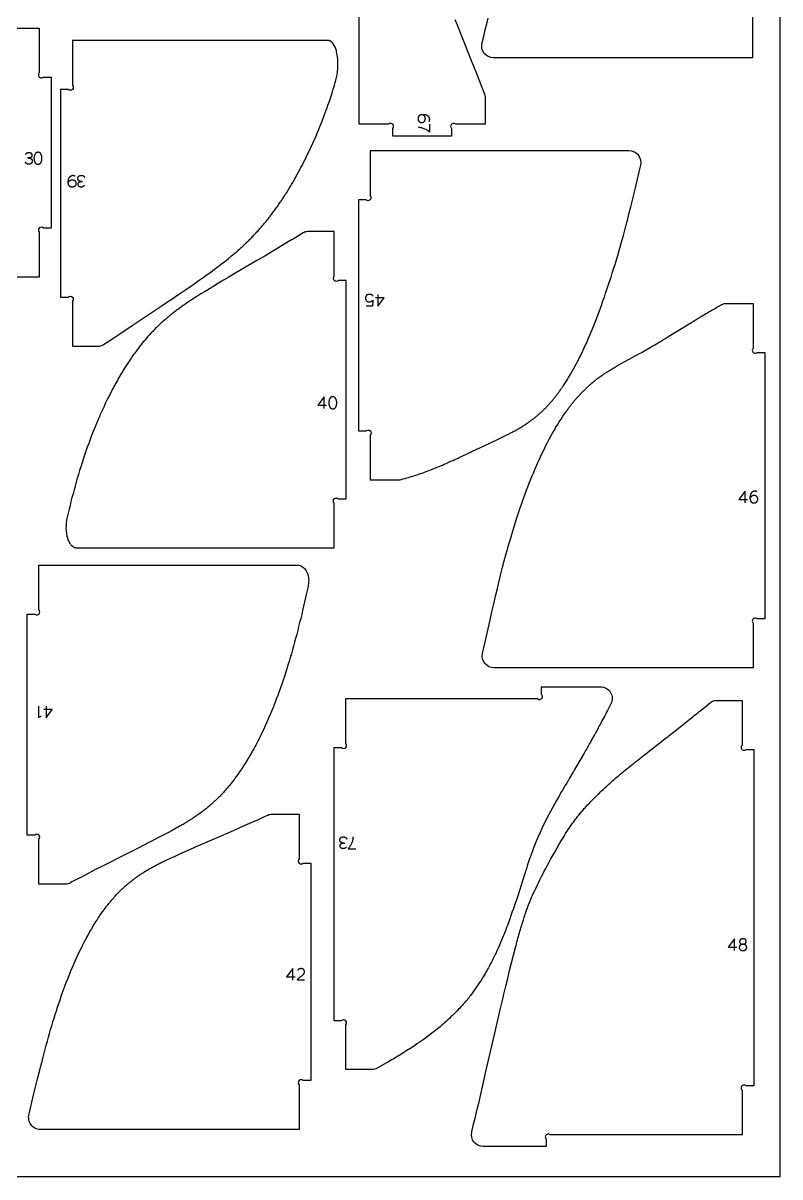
# Model space of a CAD drawing. Header units: millimetres. Extents: x 129 to 4060, y -1224 to 1216.
# Drawn here: x 576 to 1349, y -1224 to -46 of the extents above; entities that cross this region are included whole.
import ezdxf

# ---------------------------------------------------------------- set-up
doc = ezdxf.new("R2010")
doc.units = ezdxf.units.MM
for name, color, linetype, true_color in [('cnc kesim', 30, 'Continuous', 0xff7300), ('Layer 01', 18, 'Continuous', 0x000000), ('çizim', 5, 'Continuous', 0x0500ff)]:
    doc.layers.add(name, color=color, linetype=linetype, true_color=true_color)

msp = doc.modelspace()

# ---------------------------------------------------------------- linework, layer by layer
at = {"layer": 'cnc kesim'}
for points in [[(1016.8, -42.7), (1019.1, -48.3), (1021.5, -54.3), (1024, -60.6), (1028.1, -70.8), (1032.9, -82.9), (1039, -98.1), (1046.9, -118.1, -0.09475), (1047.7, -122.4), (1047.7, -149.8), (1017.7, -149.8, 1), (1013.4, -154.1), (1013.4, -161.8), (953.4, -161.8), (953.4, -154.1, 1), (949.2, -149.8), (919.2, -149.8), (919.2, 45.9, 1)], [(1320.7, -36.2), (1320.7, -81.9), (1056.2, -81.9, -0.230257), (1046.8, -77.4, -0.229891), (1044.6, -67.1), (1044.7, -66.4), (1046.4, -59.8), (1047.9, -53.4), (1049.5, -47.2), (1051, -41.3)], [(565, -51.6), (592.4, -51.6), (592.4, -97.4, 1), (596.6, -101.6), (604.4, -101.6), (604.4, -255.8), (596.6, -255.8, 1), (592.4, -260), (592.4, -305.8), (334.9, -305.8, -0.132575)]]:
    msp.add_lwpolyline(points, format="xyb", dxfattribs=at)
for points in [[(622, -326.2, -1), (626.2, -330.4), (626.2, -376.2), (653.6, -376.2, 0.150876), (658.1, -374.7), (661.7, -372.3), (668.4, -367.8), (674.6, -363.7), (687.2, -355.2), (705.5, -343.1), (716.9, -335.5), (722.4, -331.8), (728.8, -327.5), (732.9, -324.7), (737.8, -321.4), (742.6, -318.1), (747.2, -315), (751.6, -311.9), (755.8, -309), (759.9, -306.1), (763.8, -303.3), (767.6, -300.6), (771.3, -297.8), (775, -295.1), (778.5, -292.4), (782, -289.7), (785.4, -287), (788.8, -284.2), (790.5, -282.8), (792.2, -281.4, 0.003826), (795.5, -278.5, 0.004064), (798.7, -275.6, 0.00428), (802, -272.6, 0.004469), (805.2, -269.5, 0.004626), (808.4, -266.4, 0.004751), (811.5, -263.1, 0.004843), (814.7, -259.7, 0.004902), (817.8, -256.2, 0.004929), (820.9, -252.6, 0.004924), (824.1, -248.9, 0.00557), (827.1, -245), (827.6, -244.4, 0.004075), (830.2, -241, 0.004567), (833.3, -236.8, 0.004364), (836.3, -232.6, 0.004171), (839.3, -228.2, 0.003989), (842.2, -223.8, 0.00585), (845.1, -219.3), (847.9, -214.7, 0.003522), (850.6, -210.2, 0.003391), (853.3, -205.6, 0.003271), (855.9, -200.9, 0.003161), (858.4, -196.3, 0.00306), (860.8, -191.7, 0.005851), (863.2, -187.1), (865.4, -182.6), (866.1, -181.1), (867.6, -178), (869.8, -173.5), (871.8, -169), (873.8, -164.6), (875.7, -160.2), (876, -159.4), (877.5, -155.8), (879.3, -151.5), (881, -147.2), (882.6, -142.9), (884.2, -138.7), (885.8, -134.5), (886, -134), (887.2, -130.4), (888.7, -126.2), (890, -122.1), (891.4, -118.1), (892.7, -114), (893.9, -110), (894.7, -107.3, 0.040137), (896.9, -96.6, 0.019578), (897.4, -91.1, 0.01846), (897.4, -85.7, 0.042579), (896.4, -77.1, 0.017345), (895.8, -74.6, 0.085554), (892.6, -67.7), (892.4, -67.4), (892.2, -67.2), (892.1, -67), (892, -66.9), (891.8, -66.7), (891.7, -66.5), (891.5, -66.4), (891.4, -66.2), (891.2, -66.1), (891, -65.9), (890.9, -65.8), (890.7, -65.6), (890.5, -65.5), (890.4, -65.4), (890.2, -65.3), (890, -65.1), (889.8, -65), (889.6, -64.9), (889.4, -64.8), (889.3, -64.7), (889.2, -64.7), (889.1, -64.6), (889, -64.6), (888.9, -64.6), (888.7, -64.5), (888.6, -64.5), (888.5, -64.4), (888.4, -64.4), (888.3, -64.4), (888.2, -64.4), (888.1, -64.3), (888, -64.3), (887.9, -64.3), (887.8, -64.3), (887.7, -64.2), (887.6, -64.2), (887.5, -64.2), (887.4, -64.2), (887.2, -64.2), (887.1, -64.2), (887, -64.2), (886.9, -64.2), (626.2, -64.2), (626.2, -109.9, -1), (622, -114.2), (614.2, -114.2), (614.2, -326.2)], [(964.2, -511.8, 0.008504), (971.2, -509.8), (972.5, -509.3, 0.005742), (978.4, -507.5, 0.00654), (985, -505.2), (985.7, -504.9, 0.00596), (993.1, -502.2), (1000.5, -499.2, 0.004897), (1007.8, -496.1), (1009.4, -495.4, 0.002476), (1015, -492.9, 0.004081), (1022, -489.7), (1028.7, -486.6), (1035, -483.6), (1051.8, -475.6), (1061.1, -471.2), (1065.2, -469.2), (1069.2, -467.3), (1072.9, -465.4, 0.004163), (1076.5, -463.5, 0.004884), (1079.9, -461.7, 0.005514), (1083.1, -459.8, 0.006041), (1086.2, -457.9, 0.006464), (1089.2, -456, 0.006778), (1092.1, -454, 0.00702), (1094.6, -452.2), (1094.9, -452, 0.007106), (1097.6, -450, 0.007138), (1100.3, -447.8, 0.007091), (1102.8, -445.6, 0.006979), (1105.3, -443.4, 0.00681), (1107.8, -441, 0.006598), (1110.2, -438.6, 0.006352), (1112.5, -436.1, 0.006083), (1114.8, -433.6, 0.005802), (1117, -431, 0.005516), (1119.1, -428.3, 0.005233), (1121.3, -425.6, 0.004957), (1123.3, -422.8, 0.00469), (1125.3, -420, 0.008624), (1127.3, -417.2), (1129.2, -414.3), (1131.1, -411.4), (1131.7, -410.4), (1132.9, -408.4), (1134.7, -405.4), (1136.4, -402.5), (1138.1, -399.5), (1139.8, -396.4), (1141.4, -393.4), (1143, -390.3), (1144.5, -387.3), (1146, -384.2), (1147.5, -381), (1149, -377.9), (1150.4, -374.8), (1150.8, -374), (1151.9, -371.6), (1153.3, -368.3), (1154.7, -365.1), (1156, -361.8), (1157.4, -358.5), (1158.7, -355.1), (1160.1, -351.7), (1161.4, -348.3), (1162.8, -344.7), (1164.1, -341.2), (1165.5, -337.5), (1166.8, -333.8), (1168.1, -330.1), (1169.5, -326.2), (1170.8, -322.3), (1172.2, -318.3), (1173.5, -314.3), (1174.9, -310.2), (1176.3, -306), (1177.6, -301.7), (1179, -297.4), (1180.4, -292.9), (1181.8, -288.3), (1183.2, -283.6), (1184.6, -278.8), (1186, -273.8), (1187.5, -268.7), (1188.9, -263.4), (1190.1, -259.2), (1190.4, -257.9), (1191.9, -252.3), (1193.5, -246.4), (1195, -240.3), (1196.6, -234), (1198.3, -227.4), (1199.9, -220.6), (1200.1, -220.1), (1201.7, -213.4), (1203.4, -205.9), (1205.2, -198.2), (1206.7, -191.6, 0.481569), (1195, -176.9), (930.4, -176.9), (930.4, -222.7, -1), (926.1, -226.9), (918.4, -226.9), (918.4, -462.9), (926.1, -462.9, -1), (930.4, -467.1), (930.4, -512.9), (959, -512.9, 0.065732), (961.1, -512.6)], [(898, -309.3, -1), (893.7, -305.1), (893.7, -259.3), (866.4, -259.3, 0.139836), (861.9, -260.7), (857.1, -263.6), (851.6, -267), (850.1, -267.8), (843.2, -272), (836.2, -276.2), (829.4, -280.3), (822.7, -284.3), (814.7, -289), (791.6, -302.5), (786, -305.8), (780.7, -309), (775.6, -312), (770.7, -314.9), (766.1, -317.7), (761.7, -320.4), (757.5, -323), (753.4, -325.5), (749.5, -328), (745.7, -330.5, 0.003318), (742, -333, 0.003708), (738.4, -335.6, 0.004081), (734.9, -338.1, 0.007164), (731.4, -340.6), (728, -343.3, 0.005022), (724.7, -345.9, 0.005259), (721.5, -348.7, 0.00545), (718.3, -351.5, 0.005593), (715.1, -354.3, 0.005688), (712, -357.3, 0.005736), (709, -360.4, 0.00574), (706, -363.5, 0.005704), (703, -366.8, 0.005633), (700.1, -370.2, 0.005532), (697.2, -373.7, 0.009106), (694.4, -377.3), (691.6, -381, 0.004975), (688.8, -384.8, 0.004684), (686.1, -388.7, 0.004419), (683.4, -392.6, 0.004179), (680.8, -396.7, 0.003961), (678.2, -400.8, 0.003765), (675.8, -404.9, 0.003563), (673.3, -409), (673.3, -409.1, 0.003426), (671, -413.3, 0.00328), (668.7, -417.5, 0.006172), (666.4, -421.7), (664.3, -425.9), (662.2, -430.1), (660.1, -434.3), (658.2, -438.5), (656.2, -442.7), (654.4, -446.9), (653.8, -448.1), (652.6, -451), (650.8, -455.2), (649.1, -459.3), (647.5, -463.4), (645.9, -467.4), (644.4, -471.5), (644, -472.6), (642.9, -475.5), (641.4, -479.5), (640, -483.5), (638.7, -487.5), (637.4, -491.5), (636.1, -495.5), (634.8, -499.4), (633.6, -503.4), (632.4, -507.3), (631.2, -511.2), (630.1, -515.1), (629, -519.1), (627.9, -523), (626.9, -526.9), (625.8, -530.9), (624.8, -534.8), (623.8, -538.8), (622.8, -542.8), (621.9, -546.8), (620.9, -551, 0.028364), (620, -556.3, 0.030494), (619.7, -561.9, 0.081422), (621.5, -573.1), (621.6, -573.5), (621.7, -573.9), (621.9, -574.3), (622.1, -574.6), (622.2, -575), (622.4, -575.4), (622.6, -575.8), (622.8, -576.2), (623, -576.5), (623.2, -576.9), (623.4, -577.3), (623.7, -577.6), (623.9, -578), (624.2, -578.3), (624.4, -578.6), (624.7, -579), (625, -579.3), (625.1, -579.4), (625.3, -579.6), (625.4, -579.7), (625.6, -579.9), (625.7, -580), (625.9, -580.2), (626.1, -580.3), (626.2, -580.4), (626.4, -580.6), (626.6, -580.7), (626.7, -580.8), (626.9, -580.9), (627.1, -581.1), (627.3, -581.2), (627.5, -581.3), (627.7, -581.4), (627.9, -581.5), (628, -581.6), (628.2, -581.7), (628.4, -581.7), (628.6, -581.8), (628.8, -581.9), (629, -581.9), (629.3, -582), (629.5, -582), (629.7, -582.1), (629.9, -582.1), (630.1, -582.2), (630.3, -582.2), (630.5, -582.2), (630.8, -582.2), (631, -582.2), (893.7, -582.2), (893.7, -536.5, -1), (898, -532.2), (905.7, -532.2), (905.7, -309.3)], [(1056.8, -704.7, -0.481008), (1045.1, -690.1), (1051.8, -660.5), (1054.7, -647.6), (1056.6, -639.5), (1058.4, -631.5), (1060.3, -623.7), (1061.8, -617.5), (1062.1, -616.1), (1063.9, -608.8), (1065.6, -601.9), (1067.3, -595.5), (1068.9, -589.4), (1070.5, -583.8), (1071.7, -579.4), (1072, -578.4), (1073.5, -573.4), (1074.9, -568.5), (1076.3, -563.8), (1077.8, -559.3), (1079.1, -554.9), (1080.5, -550.6), (1081.6, -547.4), (1081.9, -546.5), (1083.3, -542.4), (1084.6, -538.5), (1086, -534.6), (1087.4, -530.8), (1088.7, -527.1), (1090.1, -523.4), (1091.5, -519.8), (1092.8, -516.3), (1094.2, -512.7), (1095.6, -509.2), (1097, -505.8), (1098.5, -502.3), (1099.9, -499), (1101.1, -496.2), (1101.3, -495.6), (1102.8, -492.4), (1104.3, -489.2), (1105.7, -486.1), (1107.2, -483), (1108.7, -480), (1110.2, -477), (1111.7, -474), (1113.3, -471.1), (1114.9, -468.1), (1116.5, -465.2), (1118.2, -462.3), (1119.9, -459.4), (1120.1, -459), (1121.6, -456.5), (1123.4, -453.6), (1125.3, -450.7), (1127.2, -447.9), (1129.1, -445), (1131.1, -442.2, -0.004416), (1133.2, -439.4, -0.004664), (1135.3, -436.6, -0.004924), (1137.5, -433.9, -0.00519), (1139.7, -431.2, -0.005457), (1142, -428.5, -0.005721), (1144.4, -425.9, -0.005977), (1146.8, -423.3, -0.006216), (1149.4, -420.8, -0.006426), (1151.9, -418.3, -0.006593), (1154.6, -415.9, -0.006703), (1157.2, -413.6), (1157.3, -413.6, -0.006732), (1160.1, -411.3, -0.006674), (1163, -409, -0.006511), (1166, -406.9, -0.006225), (1169.1, -404.7, -0.005801), (1172.4, -402.6, -0.005229), (1175.7, -400.5, -0.004502), (1179.3, -398.4, -0.006202), (1183, -396.2), (1206.1, -383.5, 0.002149), (1212.2, -380, 0.002284), (1218.9, -376.1), (1219, -376, 0.002294), (1226.7, -371.5, 0.002997), (1235.5, -366.2), (1256.1, -353.5, -0.002524), (1266.9, -346.9), (1267.6, -346.5, -0.006061), (1279, -339.7), (1279.3, -339.5, -0.008686), (1289.5, -333.9), (1290.4, -333.4, -0.127977), (1293.3, -332.7), (1321.5, -332.7), (1321.5, -378.4, 1), (1325.7, -382.7), (1333.5, -382.7), (1333.5, -654.7), (1325.7, -654.7, 1), (1321.5, -659), (1321.5, -704.7)], [(592, -879.7, 1), (587.8, -875.5), (580, -875.5), (580, -649.8), (587.8, -649.8, 1), (592, -645.6), (592, -599.8), (855.9, -599.8, -0.15565), (861.4, -601.6, -0.111744), (865.1, -605.8), (865.3, -606.2, -0.088008), (867.3, -612.6), (867.4, -613.1, -0.056755), (867.4, -618.9, -0.026745), (866.9, -621.7), (865.4, -628.5), (864.4, -633), (863.4, -637.4), (862.4, -641.7), (861.4, -646), (860.4, -650.2), (859.4, -654.4), (858.3, -658.5), (857.3, -662.6), (856.3, -666.6), (855.3, -670.6), (854.2, -674.6), (853.1, -678.6), (852.1, -682.5), (851, -686.4), (849.9, -690.3), (848.7, -694.2), (847.6, -698.1), (846.4, -702), (845.2, -705.8), (844, -709.7), (842.7, -713.5), (841.8, -716.2), (841.4, -717.4), (840.1, -721.3), (838.8, -725.1), (837.4, -729), (835.9, -732.8), (834.5, -736.7), (833, -740.6), (831.9, -743.2), (831.5, -744.5), (829.9, -748.3), (828.2, -752.2), (826.6, -756.1), (824.9, -760), (823.1, -764), (821.3, -767.9), (819.4, -771.8), (817.5, -775.7), (815.5, -779.6), (813.5, -783.5), (812.4, -785.4), (811.4, -787.4, -0.00344), (809.2, -791.2, -0.00362), (807, -795.1, -0.003822), (804.7, -798.9, -0.004047), (802.4, -802.6, -0.004298), (800, -806.4, -0.004579), (797.6, -810, -0.008479), (795.1, -813.6), (792.6, -817.1, -0.005486), (790, -820.5, -0.005692), (787.4, -823.9, -0.005886), (784.7, -827.1, -0.006061), (781.9, -830.3, -0.006215), (779.1, -833.3, -0.00634), (776.3, -836.3, -0.00643), (773.4, -839.1, -0.006479), (770.4, -841.9, -0.00648), (767.4, -844.6, -0.006428), (764.3, -847.2, -0.006318), (761.1, -849.8, -0.008952), (757.9, -852.2), (754.5, -854.6, -0.005601), (751.1, -857, -0.005236), (747.6, -859.3, -0.004813), (744, -861.6, -0.004338), (740.3, -863.9, -0.003821), (736.4, -866.1, -0.005974), (732.3, -868.4), (728.2, -870.7), (723.8, -873), (719.1, -875.5), (714.3, -878), (709.1, -880.7), (703.6, -883.4), (694.6, -888), (671.7, -899.6), (664.4, -903.3), (657, -907.1), (649.3, -911), (646.6, -912.4), (641.5, -915.1), (634.2, -918.9), (633.7, -919.2), (625.8, -923.3), (623.9, -924.4, -0.126441), (619.4, -925.5), (592, -925.5)], [(1101.2, -736.1, 1), (1105.4, -731.9), (1105.4, -724.1), (1165.5, -724.1, -0.131875), (1171.6, -725.7, -0.125212), (1175.8, -729.9, -0.125411), (1177.5, -735.5, -0.132757), (1176.2, -741.6), (1172.8, -748.2, -0.003567), (1165.1, -762.5), (1164.3, -764, -0.003862), (1156.5, -778.3), (1155.2, -780.6, -0.003483), (1148.8, -791.8), (1141.1, -805.1, -0.000555), (1132.8, -819.2, 0.001625), (1125.8, -831.1), (1122.7, -836.6, 0.018324), (1106.8, -866.4, 0.008572), (1102.4, -876.1, 0.012192), (1096.9, -889.4, 0.007638), (1093.5, -898.8, 0.00451), (1090.8, -906.9, 0.001601), (1088.3, -914.5), (1081, -937.4, -0.00179), (1078.3, -945.4, -0.002537), (1075.5, -953.5, -0.003471), (1072.6, -962, -0.004733), (1069.7, -969.7), (1069.3, -970.8, -0.006026), (1065.6, -980.2, -0.00763), (1061.3, -990.1, -0.009617), (1056.3, -1000.8, -0.012027), (1050.3, -1012.3, -0.015482), (1042.9, -1024.6, -0.020718), (1033.5, -1038.1, -0.007613), (1030.1, -1042.5, -0.019279), (1020.6, -1053.3, -0.020707), (1008, -1065.6, -0.009172), (1002.1, -1070.7, -0.019235), (984.5, -1084.3, -0.007225), (976, -1090.1), (972.4, -1092.5, -0.007222), (960, -1100.3, -0.005309), (947.6, -1107.7), (937.5, -1113.5, -0.134733), (932.5, -1114.9), (905.4, -1114.9), (905.4, -1069.2, 1), (901.2, -1064.9), (893.4, -1064.9), (893.4, -786.1), (901.2, -786.1, 1), (905.4, -781.9), (905.4, -736.1)], [(1045.7, -1193.4, -0.486068), (1034.1, -1178.6), (1034.2, -1178.1), (1036, -1170.5), (1037.8, -1162.9), (1039.7, -1155.3), (1041.5, -1147.7), (1043.2, -1140), (1045, -1132.4), (1048.6, -1116.9), (1057.6, -1077.8), (1060.3, -1065.7), (1063.1, -1053.8), (1065, -1045.8), (1066.9, -1037.8), (1068.8, -1029.8), (1070.8, -1021.8), (1072.7, -1013.8), (1074.7, -1005.8), (1076.7, -997.9), (1078.8, -990.2, -0.003631), (1080.8, -982.6, -0.002615), (1082.8, -975.3, -0.003229), (1084.8, -968.4, -0.003869), (1086.8, -962, -0.004502), (1088.7, -956.2), (1090.5, -951, -0.007561), (1092.1, -946.5, -0.005534), (1093.7, -942.6, -0.005215), (1095.2, -939, -0.004274), (1096.6, -935.8), (1098, -932.8), (1099.4, -929.8), (1100.8, -927), (1102.2, -924.1), (1103.6, -921.2), (1105.1, -918.3), (1106.6, -915.4), (1108.1, -912.4), (1109.7, -909.4), (1111.4, -906.3), (1113.1, -903.1), (1114.9, -899.8), (1116.8, -896.4), (1118.8, -892.8), (1120.9, -889.2), (1123.1, -885.3), (1125.5, -881.3, -0.005173), (1128, -877.2, -0.00409), (1130.6, -872.9, -0.005287), (1133.4, -868.5, -0.006681), (1136.3, -864.2, -0.007988), (1139.4, -860.1, -0.008253), (1142.5, -856, -0.008151), (1145.7, -852.2), (1145.8, -852, -0.006485), (1149, -848.4, -0.004549), (1152.4, -844.7, -0.004295), (1156.1, -840.8, -0.004019), (1160.1, -836.7, -0.004337), (1164.4, -832.5, -0.004513), (1169, -828.1, -0.004589), (1174.1, -823.5, -0.004599), (1179.6, -818.6, -0.004314), (1185.4, -813.6), (1185.6, -813.4, -0.004181), (1192.3, -807.9, -0.002684), (1199.8, -801.9, -0.001443), (1207.5, -795.9), (1231.2, -777.3, 0.001145), (1243.2, -767.9), (1255.5, -758.1, 0.001894), (1267.9, -748.1), (1277.9, -740, -0.12705), (1281.9, -738.1, -0.052571), (1283.2, -738), (1310.1, -738), (1310.1, -783.7, 1), (1314.3, -788), (1322.1, -788), (1322.1, -1131.4), (1314.3, -1131.4, 1), (1310.1, -1135.7), (1310.1, -1181.4), (1114.3, -1181.4, 1), (1110.1, -1185.7), (1110.1, -1193.4)], [(593.5, -1176.1, -0.126379), (588, -1174.7, -0.111936), (584, -1171.2), (583.8, -1170.9, -0.099279), (581.8, -1166.1, -0.109506), (582, -1159.9), (585.9, -1143.7), (588.3, -1133.8), (590.7, -1124.4), (592.9, -1115.3), (594.1, -1110.9), (595.2, -1106.5), (596.3, -1102.3), (597.4, -1098.1), (598.5, -1093.9), (599.6, -1089.8), (600.7, -1085.8), (601.8, -1081.8), (602.9, -1077.9), (604, -1074), (605.2, -1070.1), (606.3, -1066.2), (607.5, -1062.4), (608.7, -1058.6), (609.9, -1054.8), (611.1, -1051.1), (612.3, -1047.3), (613.6, -1043.6), (614.9, -1039.9), (616.2, -1036.2), (617.5, -1032.4), (617.8, -1031.7), (618.9, -1028.7), (620.3, -1025.1), (621.8, -1021.4), (623.3, -1017.7), (624.8, -1014), (626.3, -1010.3), (627.9, -1006.6), (629.5, -1003), (631.2, -999.3), (632.9, -995.6), (634.7, -992), (636.5, -988.3), (637.3, -986.7), (638.4, -984.7), (640.3, -981.1), (642.2, -977.5), (644.2, -973.9, -0.003695), (646.3, -970.3, -0.003917), (648.4, -966.8, -0.004167), (650.5, -963.4, -0.004446), (652.7, -960, -0.007796), (655, -956.6), (657.3, -953.3, -0.005381), (659.7, -950.1, -0.00563), (662.1, -946.9, -0.005873), (664.6, -943.9, -0.006106), (667.1, -940.9, -0.006322), (669.7, -938, -0.006518), (672.3, -935.2, -0.006689), (675, -932.4, -0.006827), (677.8, -929.8, -0.006926), (680.6, -927.2, -0.006977), (683.5, -924.7, -0.006975), (686.5, -922.3, -0.006916), (689.6, -919.9, -0.008311), (692.7, -917.6), (693.5, -917.1, -0.005068), (695.9, -915.4, -0.006368), (699.3, -913.3, -0.006046), (702.7, -911.2, -0.005648), (706.3, -909.1, -0.005175), (710, -907.1, -0.004632), (713.8, -905.1, -0.004023), (717.8, -903, -0.005995), (722, -901), (726.4, -898.9), (731.1, -896.8), (736, -894.5), (741.3, -892.2), (747, -889.7), (755.1, -886.1), (766.1, -881.3), (780.7, -875), (790.8, -870.6), (796.7, -868), (805.1, -864.3), (813.6, -860.5), (815.5, -859.7), (822.3, -856.6), (825.9, -855, -0.107917), (830.3, -854), (857.7, -854), (857.7, -899.8, 1), (862, -904), (869.7, -904), (869.7, -1126.1), (862, -1126.1, 1), (857.7, -1130.4), (857.7, -1176.1)]]:
    msp.add_lwpolyline(points, format="xyb", close=True, dxfattribs=at)
at = {"layer": 'Layer 01'}
msp.add_lwpolyline([(128.8, 1215.6), (1348.8, 1215.6), (1348.8, -1224.4), (128.8, -1224.4)], close=True, dxfattribs=at)
at = {"layer": 'çizim'}
for p, q in [((944.6, -326.8), (935.9, -326.8)), ((877, -436.7), (885.7, -436.7)), ((1307, -532.8), (1315.7, -532.8)), ((605.7, -747.3), (597, -747.3)), ((1296, -989.8), (1304.7, -989.8)), ((844.9, -1020.3), (853.7, -1020.3))]:
    msp.add_line(p, q, dxfattribs=at)
for points in [[(990.6, -147), (990.7, -146.9), (990.7, -146.7), (990.8, -146.6), (990.9, -146.4), (990.9, -146.3), (991, -146.2), (991, -146), (991, -145.9), (991.1, -145.8), (991.1, -145.6), (991.1, -145.5), (991.1, -145.3), (991.2, -145.2), (991.2, -145), (991.2, -144.9), (991.2, -144.8), (991.2, -144.6), (991.2, -144.5), (991.2, -144.4), (991.2, -144.3), (991.1, -144.1), (991.1, -144), (991.1, -143.9), (991.1, -143.8), (991.1, -143.7), (991, -143.6), (991, -143.5), (990.9, -143.4), (990.9, -143.2), (990.9, -143.1), (990.8, -143), (990.8, -142.9), (990.7, -142.8), (990.7, -142.7), (990.6, -142.6), (990.5, -142.5), (990.5, -142.4), (990.4, -142.4), (990.3, -142.3), (990.3, -142.2), (990.2, -142.1), (990.1, -142), (990, -141.9), (989.9, -141.8), (989.8, -141.8), (989.7, -141.7), (989.6, -141.6), (989.5, -141.5), (989.3, -141.4), (989.1, -141.2), (988.9, -141.1), (988.7, -141), (988.5, -140.9), (988.3, -140.8), (988, -140.7), (987.8, -140.6), (987.6, -140.5), (987.4, -140.4), (987.2, -140.3), (986.9, -140.3), (986.7, -140.2), (986.5, -140.2), (986.2, -140.1), (986, -140.1), (985.3, -140), (985.2, -140), (985.1, -140), (984.9, -140), (984.8, -140), (984.5, -140), (984.2, -140), (983.9, -140), (983.7, -140), (983.4, -140), (983.2, -140), (983, -140.1), (982.8, -140.1), (982.6, -140.1), (982.5, -140.1), (982.4, -140.2), (982.3, -140.2), (982.2, -140.2), (982.1, -140.3), (982, -140.3), (981.9, -140.3), (981.8, -140.4), (981.7, -140.4), (981.6, -140.5), (981.5, -140.5), (981.4, -140.5), (981.3, -140.6), (981.2, -140.6), (981.1, -140.7), (981, -140.7), (980.9, -140.8), (980.8, -140.9), (980.7, -140.9), (980.6, -141), (980.5, -141), (980.4, -141.1), (980.3, -141.2), (980.3, -141.2), (980.3, -141.2), (980.2, -141.3), (980.2, -141.3), (980.1, -141.4), (980.1, -141.4), (980.1, -141.4), (980, -141.5), (980, -141.5), (980, -141.5), (979.9, -141.6), (979.9, -141.6), (979.9, -141.7), (979.8, -141.7), (979.8, -141.8), (979.8, -141.8), (979.7, -141.9), (979.7, -141.9), (979.7, -141.9), (979.7, -142), (979.6, -142.1), (979.6, -142.2), (979.5, -142.3), (979.5, -142.4), (979.4, -142.5), (979.4, -142.6), (979.4, -142.7), (979.3, -142.8), (979.3, -142.9), (979.3, -143.1), (979.3, -143.2), (979.2, -143.3), (979.2, -143.4), (979.2, -143.5), (979.2, -143.7), (979.2, -143.8), (979.2, -143.9), (979.2, -144.1), (979.2, -144.2), (979.2, -144.3), (979.2, -144.4), (979.2, -144.5), (979.2, -144.6), (979.2, -144.7), (979.2, -144.8), (979.2, -144.9), (979.3, -145), (979.3, -145.1), (979.3, -145.2), (979.3, -145.3), (979.4, -145.4), (979.4, -145.5), (979.4, -145.6), (979.4, -145.6), (979.5, -145.7), (979.5, -145.8), (979.6, -145.9), (979.6, -146), (979.6, -146.1), (979.7, -146.1), (979.7, -146.2), (979.8, -146.3), (979.8, -146.4), (979.9, -146.4), (979.9, -146.5), (980, -146.6), (980, -146.7), (980.1, -146.7), (980.2, -146.8), (980.2, -146.9), (980.3, -146.9), (980.4, -147), (980.4, -147), (980.5, -147.1), (980.6, -147.2), (980.6, -147.2), (980.7, -147.3), (980.8, -147.3), (980.9, -147.4), (980.9, -147.4), (981, -147.5), (981.1, -147.5), (981.2, -147.5), (981.3, -147.6), (981.4, -147.6), (981.4, -147.6), (981.5, -147.7), (981.6, -147.7), (981.7, -147.7), (981.8, -147.8), (981.9, -147.8), (982, -147.8), (982.1, -147.8), (982.2, -147.8), (982.3, -147.9), (982.4, -147.9), (982.5, -147.9), (982.6, -147.9), (982.7, -147.9), (982.8, -147.9), (982.9, -147.9), (983, -147.9), (983.1, -147.9), (983.2, -147.9), (983.3, -147.9), (983.4, -147.9), (983.5, -147.9), (983.6, -147.9), (983.7, -147.8), (983.8, -147.8), (983.9, -147.8), (984, -147.8), (984.1, -147.8), (984.2, -147.8), (984.3, -147.7), (984.4, -147.7), (984.5, -147.7), (984.5, -147.6), (984.6, -147.6), (984.7, -147.6), (984.8, -147.5), (984.9, -147.5), (984.9, -147.4), (985, -147.4), (985.1, -147.4), (985.2, -147.3), (985.2, -147.3), (985.3, -147.2), (985.4, -147.1), (985.4, -147.1), (985.5, -147), (985.6, -147), (985.6, -146.9), (985.7, -146.8), (985.8, -146.8), (985.8, -146.7), (985.9, -146.6), (985.9, -146.6), (986, -146.5), (986, -146.4), (986.1, -146.3), (986.1, -146.3), (986.2, -146.2), (986.2, -146.1), (986.2, -146), (986.3, -145.9), (986.3, -145.9), (986.4, -145.8), (986.4, -145.7), (986.4, -145.6), (986.4, -145.5), (986.5, -145.4), (986.5, -145.3), (986.5, -145.3), (986.5, -145.2), (986.6, -145.1), (986.6, -145), (986.6, -144.9), (986.6, -144.8), (986.6, -144.7), (986.6, -144.6), (986.6, -144.5), (986.6, -144.4), (986.7, -144.3), (986.7, -144.2), (986.7, -144.1), (986.7, -143.9), (986.6, -143.7), (986.6, -143.6), (986.6, -143.5), (986.6, -143.4), (986.6, -143.3), (986.6, -143.2), (986.6, -143.2), (986.6, -143.1), (986.5, -143), (986.5, -142.9), (986.5, -142.8), (986.5, -142.8), (986.5, -142.7), (986.4, -142.6), (986.4, -142.5), (986.4, -142.5), (986.4, -142.4), (986.3, -142.3), (986.3, -142.2), (986.3, -142.2), (986.2, -142.1), (986.2, -142), (986.1, -142), (986.1, -141.9), (986.1, -141.8), (986, -141.8), (986, -141.7), (985.9, -141.6), (985.9, -141.6), (985.8, -141.5), (985.8, -141.5), (985.7, -141.4), (985.7, -141.4), (985.6, -141.2), (985.5, -141.1), (985.3, -141), (985.2, -140.9), (985.1, -140.8), (984.9, -140.7), (984.8, -140.6), (984.7, -140.5), (984.5, -140.4), (984.3, -140.3), (984.2, -140.2), (984, -140.1), (983.8, -140.1), (983.7, -140)], [(629.9, -210.2), (629.9, -210.3), (629.9, -210.4), (629.9, -210.5), (629.9, -210.6), (629.9, -210.7), (629.9, -210.8), (629.9, -210.9), (629.9, -211), (629.8, -211.1), (629.8, -211.2), (629.8, -211.3), (629.8, -211.4), (629.8, -211.5), (629.7, -211.6), (629.7, -211.6), (629.7, -211.7), (629.6, -211.8), (629.6, -211.9), (629.5, -212), (629.5, -212.1), (629.5, -212.1), (629.4, -212.2), (629.4, -212.3), (629.3, -212.4), (629.3, -212.4), (629.2, -212.5), (629.1, -212.6), (629.1, -212.7), (629, -212.7), (629, -212.8), (628.9, -212.9), (628.8, -212.9), (628.8, -213), (628.7, -213), (628.6, -213.1), (628.5, -213.2), (628.5, -213.2), (628.4, -213.3), (628.3, -213.3), (628.2, -213.4), (628.2, -213.4), (628.1, -213.4), (628, -213.5), (627.9, -213.5), (627.8, -213.6), (627.8, -213.6), (627.7, -213.6), (627.6, -213.7), (627.5, -213.7), (627.4, -213.7), (627.3, -213.8), (627.2, -213.8), (627.1, -213.8), (627, -213.8), (626.9, -213.8), (626.8, -213.9), (626.7, -213.9), (626.6, -213.9), (626.5, -213.9), (626.4, -213.9), (626.3, -213.9), (626.2, -213.9), (626.1, -213.9), (626, -213.9), (625.9, -213.9), (625.8, -213.9), (625.6, -213.9), (625.5, -213.9), (625.4, -213.9), (625.2, -213.9), (625.1, -213.9), (625, -213.8), (624.9, -213.8), (624.8, -213.8), (624.7, -213.7), (624.6, -213.7), (624.5, -213.7), (624.3, -213.6), (624.2, -213.6), (624.1, -213.5), (624.1, -213.5), (624.1, -213.5), (624, -213.5), (624, -213.4), (623.9, -213.4), (623.9, -213.4), (623.8, -213.4), (623.8, -213.3), (623.7, -213.3), (623.7, -213.3), (623.6, -213.2), (623.6, -213.2), (623.6, -213.2), (623.5, -213.1), (623.5, -213.1), (623.4, -213.1), (623.4, -213), (623.4, -213), (623.3, -213), (623.3, -212.9), (623.3, -212.9), (623.2, -212.8), (623.2, -212.8), (623.2, -212.8), (623.1, -212.7), (623, -212.6), (623, -212.5), (622.9, -212.4), (622.8, -212.3), (622.8, -212.2), (622.7, -212.1), (622.7, -212), (622.6, -211.9), (622.6, -211.8), (622.5, -211.7), (622.5, -211.6), (622.4, -211.5), (622.4, -211.4), (622.4, -211.3), (622.3, -211.2), (622.3, -211.1), (622.3, -211), (622.2, -210.9), (622.2, -210.8), (622.1, -210.5), (622.1, -210.3), (622.1, -210.1), (622, -209.9), (622, -209.6), (622, -209.4), (622, -209.1), (622, -208.9), (622, -208.7), (622, -208.4), (622, -208.1), (622, -207.8), (622.1, -207.5), (622.1, -207.3), (622.1, -207), (622.2, -206.8), (622.2, -206.5), (622.3, -206.3), (622.3, -206.1), (622.4, -205.8), (622.5, -205.6), (622.5, -205.5), (622.6, -205.4), (622.6, -205.3), (622.7, -205.1), (622.7, -205), (622.7, -204.9), (622.8, -204.8), (622.9, -204.7), (622.9, -204.6), (623, -204.5), (623, -204.4), (623.1, -204.3), (623.2, -204.2), (623.2, -204.1), (623.3, -204), (623.4, -203.9), (623.4, -203.8), (623.5, -203.7), (623.6, -203.6), (623.6, -203.5), (623.7, -203.4), (623.8, -203.4), (623.9, -203.3), (624, -203.2), (624, -203.1), (624.1, -203), (624.2, -202.9), (624.3, -202.9), (624.4, -202.8), (624.5, -202.7), (624.6, -202.7), (624.7, -202.6), (624.8, -202.5), (624.9, -202.5), (624.9, -202.4), (625, -202.4), (625.1, -202.3), (625.2, -202.3), (625.3, -202.2), (625.4, -202.2), (625.6, -202.2), (625.7, -202.1), (625.8, -202.1), (625.9, -202.1), (626, -202), (626.1, -202), (626.2, -202), (626.3, -202), (626.4, -202), (626.5, -202), (626.7, -201.9), (626.8, -201.9), (626.9, -201.9), (627, -201.9), (627.1, -201.9), (627.3, -201.9), (627.4, -201.9), (627.4, -201.9), (627.5, -202), (627.6, -202), (627.6, -202), (627.7, -202), (627.8, -202), (627.8, -202), (627.9, -202), (627.9, -202), (628, -202.1), (628.1, -202.1), (628.1, -202.1), (628.2, -202.1), (628.3, -202.1), (628.3, -202.2), (628.4, -202.2), (628.4, -202.2), (628.5, -202.2), (628.5, -202.3), (628.6, -202.3), (628.7, -202.3), (628.7, -202.4), (628.8, -202.4), (628.8, -202.4), (628.9, -202.5), (628.9, -202.5), (629, -202.5)], [(933.5, -325.3), (933.4, -325.2), (933.3, -325.1), (933.2, -324.9), (933.1, -324.8), (933, -324.7), (932.9, -324.6), (932.8, -324.5), (932.7, -324.5), (932.6, -324.4), (932.5, -324.3), (932.4, -324.2), (932.3, -324.1), (932.2, -324.1), (932.1, -324), (932, -323.9), (931.9, -323.9), (931.8, -323.8), (931.7, -323.8), (931.6, -323.7), (931.4, -323.7), (931.3, -323.6), (931.2, -323.6), (931.1, -323.5), (931, -323.5), (930.8, -323.5), (930.7, -323.5), (930.6, -323.4), (930.4, -323.4), (930.3, -323.4), (930.2, -323.4), (930, -323.4), (929.9, -323.4), (929.7, -323.4), (929.6, -323.4), (929.4, -323.4), (929.2, -323.4), (929.1, -323.4), (928.9, -323.4), (928.8, -323.5), (928.6, -323.5), (928.5, -323.5), (928.3, -323.6), (928.2, -323.6), (928.1, -323.6), (927.9, -323.7), (927.8, -323.7), (927.7, -323.8), (927.5, -323.8), (927.5, -323.8), (927.4, -323.9), (927.4, -323.9), (927.3, -323.9), (927.2, -324), (927.2, -324), (927.1, -324), (927.1, -324.1), (927, -324.1), (927, -324.2), (926.9, -324.2), (926.8, -324.2), (926.8, -324.3), (926.7, -324.3), (926.7, -324.4), (926.6, -324.4), (926.6, -324.5), (926.5, -324.6), (926.5, -324.6), (926.4, -324.7), (926.4, -324.7), (926.3, -324.8), (926.3, -324.9), (926.3, -324.9), (926.2, -325), (926.2, -325.1), (926.1, -325.1), (926.1, -325.2), (926, -325.4), (925.9, -325.5), (925.9, -325.6), (925.8, -325.7), (925.8, -325.8), (925.8, -325.9), (925.7, -326), (925.7, -326.1), (925.7, -326.2), (925.6, -326.3), (925.6, -326.4), (925.6, -326.5), (925.6, -326.6), (925.6, -326.7), (925.6, -326.8), (925.6, -326.9), (925.5, -327), (925.5, -327.1), (925.5, -327.2), (925.5, -327.3), (925.6, -327.4), (925.6, -327.5), (925.6, -327.6), (925.6, -327.7), (925.6, -327.8), (925.6, -327.9), (925.6, -328), (925.6, -328.1), (925.7, -328.2), (925.7, -328.3), (925.7, -328.4), (925.7, -328.5), (925.8, -328.5), (925.8, -328.6), (925.8, -328.7), (925.8, -328.8), (925.9, -328.9), (925.9, -329), (926, -329.1), (926, -329.2), (926, -329.2), (926.1, -329.3), (926.1, -329.4), (926.2, -329.5), (926.2, -329.6), (926.3, -329.6), (926.3, -329.7), (926.4, -329.8), (926.4, -329.9), (926.5, -329.9), (926.6, -330), (926.6, -330.1), (926.7, -330.1), (926.8, -330.2), (926.8, -330.3), (926.9, -330.3), (927, -330.4), (927, -330.4), (927.1, -330.5), (927.2, -330.5), (927.3, -330.6), (927.3, -330.6), (927.4, -330.7), (927.5, -330.7), (927.6, -330.8), (927.7, -330.8), (927.8, -330.8), (927.9, -330.9), (927.9, -330.9), (928, -330.9), (928.1, -331), (928.2, -331), (928.3, -331), (928.4, -331), (928.5, -331), (928.6, -331.1), (928.7, -331.1), (928.8, -331.1), (928.9, -331.1), (929.1, -331.1), (929.2, -331.1), (929.3, -331.1), (929.4, -331.1), (929.6, -331.1), (929.7, -331.1), (929.8, -331.1), (930, -331.1), (930.1, -331), (930.2, -331), (930.3, -331), (930.5, -331), (930.6, -330.9), (930.7, -330.9), (930.8, -330.8), (931, -330.8), (931.1, -330.8), (931.2, -330.7), (931.3, -330.6), (931.4, -330.6), (931.5, -330.5), (931.6, -330.5), (931.7, -330.4), (931.8, -330.3), (931.9, -330.3), (932, -330.2), (932.1, -330.1), (932.3, -330), (932.4, -329.9), (932.5, -329.8), (932.6, -329.8), (932.8, -329.6), (933, -329.4), (932.7, -335.4), (926.2, -335.4)], [(938.2, -323.4), (938.2, -335.4), (944.6, -326.8)], [(883.3, -440.1), (883.4, -428.1), (877, -436.7)], [(1313.4, -536.3), (1313.4, -524.3), (1307, -532.8)], [(1325.2, -524.9), (1325.1, -524.8), (1324.9, -524.7), (1324.8, -524.7), (1324.7, -524.6), (1324.5, -524.6), (1324.4, -524.5), (1324.3, -524.5), (1324.1, -524.4), (1324, -524.4), (1323.8, -524.4), (1323.7, -524.4), (1323.6, -524.3), (1323.4, -524.3), (1323.3, -524.3), (1323.1, -524.3), (1323, -524.3), (1322.9, -524.3), (1322.7, -524.3), (1322.6, -524.3), (1322.5, -524.3), (1322.4, -524.3), (1322.3, -524.4), (1322.1, -524.4), (1322, -524.4), (1321.9, -524.4), (1321.8, -524.5), (1321.7, -524.5), (1321.6, -524.5), (1321.5, -524.6), (1321.4, -524.6), (1321.3, -524.7), (1321.2, -524.7), (1321.1, -524.8), (1321, -524.8), (1320.9, -524.9), (1320.8, -524.9), (1320.7, -525), (1320.6, -525.1), (1320.5, -525.2), (1320.4, -525.2), (1320.3, -525.3), (1320.2, -525.4), (1320.1, -525.5), (1320.1, -525.6), (1320, -525.7), (1319.9, -525.8), (1319.8, -525.9), (1319.7, -526), (1319.6, -526.2), (1319.5, -526.4), (1319.3, -526.6), (1319.2, -526.8), (1319.1, -527), (1319, -527.2), (1318.9, -527.4), (1318.8, -527.7), (1318.7, -527.9), (1318.6, -528.1), (1318.6, -528.3), (1318.5, -528.6), (1318.5, -528.8), (1318.4, -529), (1318.4, -529.2), (1318.3, -529.5), (1318.2, -530.2), (1318.2, -530.3), (1318.2, -530.4), (1318.2, -530.6), (1318.2, -530.7), (1318.2, -531), (1318.2, -531.3), (1318.2, -531.6), (1318.2, -531.8), (1318.2, -532), (1318.2, -532.3), (1318.3, -532.5), (1318.3, -532.7), (1318.3, -532.8), (1318.4, -532.9), (1318.4, -533.1), (1318.4, -533.2), (1318.5, -533.3), (1318.5, -533.4), (1318.5, -533.5), (1318.6, -533.6), (1318.6, -533.7), (1318.6, -533.8), (1318.7, -533.9), (1318.7, -534), (1318.8, -534.1), (1318.8, -534.2), (1318.9, -534.3), (1318.9, -534.4), (1319, -534.5), (1319, -534.6), (1319.1, -534.7), (1319.1, -534.8), (1319.2, -534.9), (1319.3, -535), (1319.3, -535.1), (1319.4, -535.1), (1319.4, -535.2), (1319.5, -535.2), (1319.5, -535.3), (1319.5, -535.3), (1319.6, -535.3), (1319.6, -535.4), (1319.7, -535.4), (1319.7, -535.4), (1319.7, -535.5), (1319.8, -535.5), (1319.8, -535.5), (1319.9, -535.6), (1319.9, -535.6), (1319.9, -535.6), (1320, -535.7), (1320, -535.7), (1320.1, -535.7), (1320.1, -535.8), (1320.2, -535.8), (1320.2, -535.8), (1320.3, -535.9), (1320.4, -535.9), (1320.5, -536), (1320.6, -536), (1320.7, -536), (1320.8, -536.1), (1320.9, -536.1), (1321, -536.2), (1321.2, -536.2), (1321.3, -536.2), (1321.4, -536.2), (1321.5, -536.2), (1321.6, -536.3), (1321.8, -536.3), (1321.9, -536.3), (1322, -536.3), (1322.2, -536.3), (1322.3, -536.3), (1322.4, -536.3), (1322.5, -536.3), (1322.6, -536.3), (1322.7, -536.3), (1322.8, -536.3), (1322.9, -536.3), (1323, -536.2), (1323.1, -536.2), (1323.2, -536.2), (1323.3, -536.2), (1323.4, -536.2), (1323.5, -536.2), (1323.6, -536.1), (1323.7, -536.1), (1323.8, -536.1), (1323.9, -536), (1324, -536), (1324, -536), (1324.1, -535.9), (1324.2, -535.9), (1324.3, -535.8), (1324.4, -535.8), (1324.4, -535.8), (1324.5, -535.7), (1324.6, -535.7), (1324.7, -535.6), (1324.7, -535.6), (1324.8, -535.5), (1324.9, -535.4), (1325, -535.4), (1325, -535.3), (1325.1, -535.3), (1325.2, -535.2), (1325.2, -535.1), (1325.3, -535.1), (1325.3, -535), (1325.4, -534.9), (1325.4, -534.8), (1325.5, -534.8), (1325.5, -534.7), (1325.6, -534.6), (1325.6, -534.5), (1325.7, -534.5), (1325.7, -534.4), (1325.8, -534.3), (1325.8, -534.2), (1325.8, -534.1), (1325.9, -534), (1325.9, -534), (1325.9, -533.9), (1326, -533.8), (1326, -533.7), (1326, -533.6), (1326, -533.5), (1326, -533.4), (1326.1, -533.3), (1326.1, -533.2), (1326.1, -533.1), (1326.1, -533), (1326.1, -532.9), (1326.1, -532.8), (1326.1, -532.7), (1326.1, -532.6), (1326.1, -532.5), (1326.1, -532.4), (1326.1, -532.3), (1326.1, -532.2), (1326.1, -532.1), (1326.1, -532), (1326.1, -531.9), (1326.1, -531.8), (1326.1, -531.7), (1326, -531.6), (1326, -531.5), (1326, -531.4), (1326, -531.3), (1325.9, -531.2), (1325.9, -531.1), (1325.9, -531), (1325.9, -530.9), (1325.8, -530.9), (1325.8, -530.8), (1325.7, -530.7), (1325.7, -530.6), (1325.7, -530.5), (1325.6, -530.5), (1325.6, -530.4), (1325.5, -530.3), (1325.5, -530.2), (1325.4, -530.2), (1325.4, -530.1), (1325.3, -530), (1325.3, -530), (1325.2, -529.9), (1325.1, -529.8), (1325.1, -529.8), (1325, -529.7), (1324.9, -529.7), (1324.9, -529.6), (1324.8, -529.6), (1324.7, -529.5), (1324.6, -529.5), (1324.6, -529.4), (1324.5, -529.4), (1324.4, -529.3), (1324.3, -529.3), (1324.3, -529.2), (1324.2, -529.2), (1324.1, -529.2), (1324, -529.1), (1323.9, -529.1), (1323.8, -529.1), (1323.7, -529), (1323.7, -529), (1323.6, -529), (1323.5, -529), (1323.4, -528.9), (1323.3, -528.9), (1323.2, -528.9), (1323.1, -528.9), (1323, -528.9), (1322.9, -528.9), (1322.8, -528.8), (1322.7, -528.8), (1322.6, -528.8), (1322.5, -528.8), (1322.4, -528.8), (1322.3, -528.8), (1322.1, -528.8), (1321.9, -528.8), (1321.8, -528.8), (1321.7, -528.9), (1321.6, -528.9), (1321.6, -528.9), (1321.5, -528.9), (1321.4, -528.9), (1321.3, -528.9), (1321.2, -528.9), (1321.1, -529), (1321.1, -529), (1321, -529), (1320.9, -529), (1320.8, -529), (1320.7, -529.1), (1320.7, -529.1), (1320.6, -529.1), (1320.5, -529.2), (1320.5, -529.2), (1320.4, -529.2), (1320.3, -529.3), (1320.3, -529.3), (1320.2, -529.3), (1320.1, -529.4), (1320.1, -529.4), (1320, -529.5), (1319.9, -529.5), (1319.9, -529.5), (1319.8, -529.6), (1319.7, -529.6), (1319.7, -529.7), (1319.6, -529.7), (1319.6, -529.8), (1319.5, -529.9), (1319.4, -530), (1319.2, -530.1), (1319.1, -530.3), (1319, -530.4), (1318.9, -530.5), (1318.8, -530.7), (1318.7, -530.8), (1318.6, -531), (1318.5, -531.1), (1318.5, -531.3), (1318.4, -531.5), (1318.3, -531.6), (1318.2, -531.8)], [(591.5, -743.8), (591.5, -755.8), (591.5, -755.8), (591.5, -755.7), (591.5, -755.7), (591.5, -755.6), (591.5, -755.5), (591.5, -755.5), (591.5, -755.4), (591.6, -755.4), (591.6, -755.3), (591.6, -755.3), (591.6, -755.3), (591.6, -755.2), (591.6, -755.2), (591.7, -755.2), (591.7, -755.2), (591.7, -755.1), (591.7, -755.1), (591.7, -755.1), (591.7, -755.1), (591.7, -755.1), (591.8, -755), (591.8, -755), (591.8, -755), (591.8, -755), (591.8, -754.9), (591.8, -754.9), (591.9, -754.9), (591.9, -754.9), (591.9, -754.9), (591.9, -754.8), (591.9, -754.8), (592, -754.8), (592, -754.8), (592, -754.7), (592.1, -754.7), (592.1, -754.7), (592.2, -754.6), (592.2, -754.6), (592.3, -754.6), (592.3, -754.6), (592.4, -754.5), (592.4, -754.5), (592.5, -754.5), (592.6, -754.4), (592.7, -754.4), (592.8, -754.3), (593, -754.3), (593.1, -754.3), (593.2, -754.2), (593.3, -754.2), (593.4, -754.2), (593.5, -754.2), (593.6, -754.1), (593.7, -754.1), (593.8, -754.1), (593.9, -754.1), (594, -754.1), (594.1, -754.1), (594.2, -754.1)], [(599.4, -743.8), (599.3, -755.8), (605.7, -747.3)], [(1302.4, -993.3), (1302.4, -981.3), (1296, -989.8)], [(851.3, -1023.7), (851.4, -1011.7), (844.9, -1020.3)], [(863.4, -1023.7), (856.1, -1023.7), (856.2, -1023.5), (856.2, -1023.4), (856.2, -1023.3), (856.3, -1023.2), (856.3, -1023.1), (856.3, -1023.1), (856.4, -1023), (856.4, -1022.9), (856.5, -1022.8), (856.5, -1022.7), (856.5, -1022.6), (856.6, -1022.6), (856.6, -1022.5), (856.7, -1022.4), (856.7, -1022.3), (856.8, -1022.3), (856.8, -1022.2), (856.9, -1022.1), (856.9, -1022), (857, -1022), (857.1, -1021.9), (857.1, -1021.8), (857.2, -1021.7), (857.2, -1021.7), (857.3, -1021.6), (857.4, -1021.5), (857.4, -1021.5), (857.5, -1021.4), (857.6, -1021.3), (857.7, -1021.2), (858.9, -1020.3), (859.5, -1019.8), (860.1, -1019.3), (860.4, -1019.1), (860.7, -1018.9), (861, -1018.7), (861.3, -1018.4), (861.5, -1018.2), (861.8, -1017.9), (862.1, -1017.7), (862.3, -1017.5), (862.3, -1017.4), (862.4, -1017.3), (862.5, -1017.3), (862.5, -1017.2), (862.6, -1017.1), (862.6, -1017.1), (862.7, -1017), (862.7, -1016.9), (862.7, -1016.9), (862.8, -1016.8), (862.8, -1016.7), (862.9, -1016.6), (862.9, -1016.6), (862.9, -1016.5), (863, -1016.4), (863, -1016.3), (863, -1016.3), (863.1, -1016.2), (863.1, -1016.1), (863.1, -1016), (863.1, -1016), (863.1, -1015.9), (863.2, -1015.8), (863.2, -1015.7), (863.2, -1015.6), (863.2, -1015.5), (863.2, -1015.4), (863.2, -1015.4), (863.2, -1015.3), (863.2, -1015.2), (863.2, -1015.1), (863.2, -1015), (863.2, -1014.9), (863.2, -1014.8), (863.2, -1014.7), (863.2, -1014.6), (863.2, -1014.5), (863.2, -1014.4), (863.2, -1014.3), (863.2, -1014.2), (863.2, -1014.2), (863.1, -1014.1), (863.1, -1014), (863.1, -1013.9), (863.1, -1013.8), (863, -1013.7), (863, -1013.7), (863, -1013.6), (862.9, -1013.5), (862.9, -1013.4), (862.9, -1013.4), (862.8, -1013.3), (862.8, -1013.2), (862.8, -1013.2), (862.7, -1013.1), (862.7, -1013), (862.6, -1013), (862.6, -1012.9), (862.5, -1012.8), (862.5, -1012.8), (862.4, -1012.7), (862.3, -1012.7), (862.3, -1012.6), (862.2, -1012.6), (862.2, -1012.5), (862.1, -1012.5), (862, -1012.4), (862, -1012.4), (861.9, -1012.3), (861.8, -1012.3), (861.8, -1012.2), (861.7, -1012.2), (861.6, -1012.1), (861.5, -1012.1), (861.5, -1012.1), (861.4, -1012), (861.3, -1012), (861.2, -1012), (861.2, -1012), (861.1, -1011.9), (861, -1011.9), (860.9, -1011.9), (860.8, -1011.9), (860.8, -1011.8), (860.7, -1011.8), (860.6, -1011.8), (860.5, -1011.8), (860.4, -1011.8), (860.3, -1011.8), (860.2, -1011.7), (860.1, -1011.7), (860, -1011.7), (860, -1011.7), (859.9, -1011.7), (859.7, -1011.7), (859.5, -1011.7), (859.4, -1011.7), (859.2, -1011.7), (859.1, -1011.7), (859, -1011.8), (858.8, -1011.8), (858.7, -1011.8), (858.6, -1011.8), (858.4, -1011.9), (858.4, -1011.9), (858.3, -1011.9), (858.3, -1011.9), (858.2, -1012), (858.1, -1012), (858.1, -1012), (858, -1012), (858, -1012.1), (857.9, -1012.1), (857.9, -1012.1), (857.8, -1012.1), (857.7, -1012.2), (857.7, -1012.2), (857.6, -1012.2), (857.6, -1012.3), (857.5, -1012.3), (857.5, -1012.3), (857.4, -1012.4), (857.4, -1012.4), (857.3, -1012.4), (857.3, -1012.5), (857.2, -1012.5), (857.2, -1012.6), (857.1, -1012.6), (857.1, -1012.6), (857, -1012.7), (857, -1012.7), (857, -1012.8), (856.9, -1012.8), (856.9, -1012.9), (856.8, -1012.9), (856.8, -1013), (856.7, -1013.1), (856.6, -1013.2), (856.6, -1013.3), (856.5, -1013.4), (856.4, -1013.5), (856.3, -1013.6), (856.3, -1013.8)]]:
    msp.add_lwpolyline(points, dxfattribs=at)
for points in [[(979.2, -152.5, -0.024846), (982.6, -153.1), (984.2, -153.6), (985.9, -154.3), (987.2, -154.9, -0.047754), (990.3, -156.7), (991.2, -157.4), (991.2, -149.6)], [(912.9, -877.3, -0.024846), (912.3, -880.8), (911.8, -882.4), (911.2, -884), (910.6, -885.3, -0.047754), (908.7, -888.4), (908, -889.3), (915.8, -889.3)]]:
    msp.add_lwpolyline(points, format="xyb", dxfattribs=at)
for points, knots in [([(581.4, -184.2), (582.8, -184.3), (584, -184.9), (585.2, -185.5), (585.2, -187.1), (585.2, -188.9), (584.2, -189.7), (583.2, -190.5), (581.5, -190.5), (579, -190.5), (578.1, -188.2)], [0, 0, 0, 1, 1, 2, 2, 3, 3, 4, 4, 5, 5, 5]), ([(578.5, -180.5), (579.5, -178.5), (581.8, -178.5), (583.2, -178.5), (584, -179.2), (584.9, -180), (584.9, -181.4), (584.9, -182.5), (584.4, -183.1), (583.9, -183.7), (583.2, -183.9), (582.6, -184.2), (581.8, -184.2), (581, -184.2), (580.3, -184.2)], [0, 0, 0, 1, 1, 2, 2, 3, 3, 4, 4, 5, 5, 6, 6, 7, 7, 7]), ([(591.1, -178.4), (592.3, -178.4), (593.1, -179), (593.9, -179.6), (594.3, -180.5), (594.8, -181.5), (595, -182.6), (595.1, -183.7), (595.1, -184.6), (595.1, -186.6), (594.3, -188.6), (593.4, -190.6), (591.1, -190.6), (588.7, -190.6), (587.9, -188.6), (587, -186.6), (587, -184.6), (587, -183.7), (587.2, -182.6), (587.4, -181.5), (587.9, -180.5), (588.3, -179.6), (589.1, -179), (589.9, -178.4), (591.1, -178.4)], [0, 0, 0, 1, 1, 2, 2, 3, 3, 4, 4, 5, 5, 6, 6, 7, 7, 8, 8, 9, 9, 10, 10, 11, 11, 12, 12, 12]), ([(622, -209.5), (622.4, -208.3), (623.4, -207.4), (624.4, -206.5), (626, -206.5), (627.7, -206.5), (628.8, -207.4), (629.9, -208.4), (629.9, -210.2)], [0, 0, 0, 1, 1, 2, 2, 3, 3, 4, 4, 4]), ([(635.6, -208.2), (634.2, -208.2), (633, -207.5), (631.8, -206.9), (631.8, -205.3), (631.8, -203.5), (632.8, -202.7), (633.8, -201.9), (635.5, -201.9), (638, -201.9), (638.9, -204.2)], [0, 0, 0, 1, 1, 2, 2, 3, 3, 4, 4, 5, 5, 5]), ([(638.4, -212), (637.4, -213.9), (635.2, -213.9), (633.8, -213.9), (633, -213.2), (632.1, -212.4), (632.1, -211), (632.1, -209.9), (632.6, -209.3), (633.1, -208.8), (633.7, -208.5), (634.4, -208.3), (635.2, -208.3), (636, -208.2), (636.7, -208.2)], [0, 0, 0, 1, 1, 2, 2, 3, 3, 4, 4, 5, 5, 6, 6, 7, 7, 7]), ([(892.1, -428), (893.3, -428), (894.1, -428.6), (894.9, -429.2), (895.4, -430.2), (895.8, -431.1), (896, -432.2), (896.2, -433.3), (896.2, -434.3), (896.2, -436.3), (895.4, -438.2), (894.5, -440.2), (892.1, -440.2), (889.8, -440.2), (889, -438.2), (888.1, -436.2), (888.1, -434.3), (888.1, -433.3), (888.3, -432.2), (888.5, -431.1), (888.9, -430.2), (889.4, -429.2), (890.2, -428.6), (891, -428), (892.1, -428)], [0, 0, 0, 1, 1, 2, 2, 3, 3, 4, 4, 5, 5, 6, 6, 7, 7, 8, 8, 9, 9, 10, 10, 11, 11, 12, 12, 12]), ([(903.2, -883.6), (901.8, -883.6), (900.6, -882.9), (899.4, -882.3), (899.4, -880.7), (899.4, -878.9), (900.4, -878.1), (901.4, -877.3), (903.1, -877.3), (905.6, -877.3), (906.5, -879.6)], [0, 0, 0, 1, 1, 2, 2, 3, 3, 4, 4, 5, 5, 5]), ([(906, -887.4), (905, -889.3), (902.7, -889.3), (901.4, -889.3), (900.5, -888.6), (899.7, -887.8), (899.7, -886.4), (899.7, -885.3), (900.2, -884.7), (900.6, -884.1), (901.3, -883.9), (902, -883.7), (902.8, -883.6), (903.6, -883.6), (904.3, -883.6)], [0, 0, 0, 1, 1, 2, 2, 3, 3, 4, 4, 5, 5, 6, 6, 7, 7, 7]), ([(1311.1, -986.9), (1312.8, -986.9), (1313.8, -987.8), (1314.9, -988.6), (1314.9, -990.1), (1314.9, -991.5), (1313.8, -992.4), (1312.8, -993.3), (1311.1, -993.3), (1309.3, -993.3), (1308.3, -992.4), (1307.2, -991.5), (1307.2, -990.1), (1307.2, -988.6), (1308.3, -987.8), (1309.3, -986.9), (1311.1, -986.9)], [0, 0, 0, 1, 1, 2, 2, 3, 3, 4, 4, 5, 5, 6, 6, 7, 7, 8, 8, 8]), ([(1311.1, -981.3), (1312.4, -981.3), (1313.4, -981.9), (1314.3, -982.6), (1314.3, -984), (1314.3, -985.4), (1313.3, -986.1), (1312.2, -986.8), (1311, -986.8), (1309.7, -986.8), (1308.7, -986.2), (1307.6, -985.5), (1307.6, -984.1), (1307.6, -982.6), (1308.7, -982), (1309.8, -981.3), (1311.1, -981.3)], [0, 0, 0, 1, 1, 2, 2, 3, 3, 4, 4, 5, 5, 6, 6, 7, 7, 8, 8, 8])]:
    msp.add_open_spline(points, degree=2, knots=knots, dxfattribs=at)

doc.saveas('drawing.dxf')
